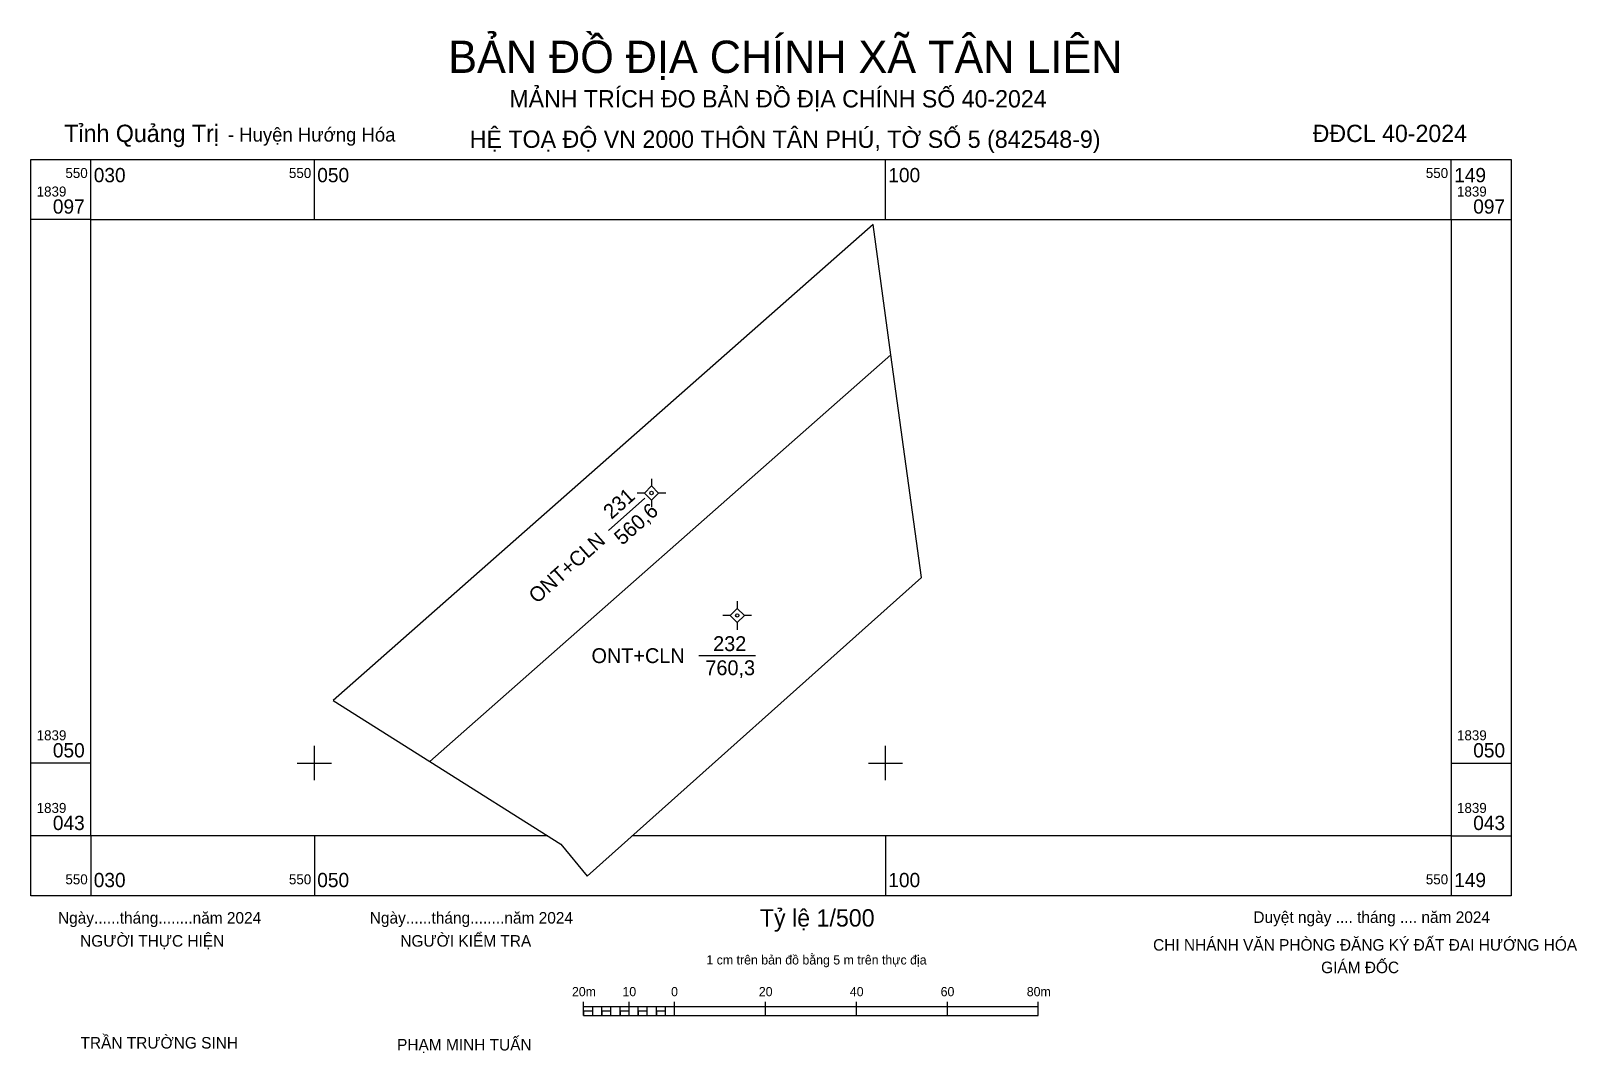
# Model space of a CAD drawing. Extents: x 550025 to 550161, y 1839025 to 1839114.
import ezdxf

# ---------------------------------------------------------------- set-up
doc = ezdxf.new("R2010")
doc.units = 0
for name, color, linetype in [('Level 10', 7, 'Continuous'), ('Level 11', 7, 'Continuous'), ('Level 2', 7, 'Continuous'), ('Level 6', 7, 'Continuous'), ('Level 63', 7, 'Continuous')]:
    doc.layers.add(name, color=color, linetype=linetype)

msp = doc.modelspace()

# ---------------------------------------------------------------- linework, layer by layer
at = {"layer": 'Level 10'}
for points in [[(550103.16, 1839066.25), (550100.48, 1839085.74), (550098.92, 1839097.15), (550051.65, 1839055.48), (550051.65, 1839055.48), (550060.11, 1839050.15), (550071.58, 1839042.91), (550073.87, 1839040.11), (550103.16, 1839066.25)], [(550060.11, 1839050.15), (550060.11, 1839050.15), (550100.48, 1839085.74)]]:
    msp.add_lwpolyline(points, dxfattribs=at)
at = {"layer": 'Level 11'}
for p, q in [((550079.51, 1839074.9), (550079.51, 1839074.28)), ((550078.89, 1839073.65), (550078.26, 1839073.65)), ((550079.51, 1839074.28), (550078.89, 1839073.65)), ((550078.89, 1839073.65), (550079.51, 1839073.03)), ((550080.14, 1839073.65), (550079.51, 1839074.28)), ((550079.51, 1839073.03), (550080.14, 1839073.65)), ((550080.76, 1839073.65), (550080.14, 1839073.65)), ((550079.51, 1839073.03), (550079.51, 1839072.4)), ((550087.02, 1839063.55), (550086.4, 1839062.93)), ((550087.02, 1839064.18), (550087.02, 1839063.55)), ((550087.65, 1839062.93), (550087.02, 1839063.55)), ((550086.4, 1839062.93), (550085.77, 1839062.93)), ((550086.4, 1839062.93), (550087.02, 1839062.3)), ((550087.02, 1839062.3), (550087.65, 1839062.93)), ((550087.02, 1839062.3), (550087.02, 1839061.68)), ((550088.27, 1839062.93), (550087.65, 1839062.93))]:
    msp.add_line(p, q, dxfattribs=at)
for centre in [(550079.51, 1839073.65), (550087.02, 1839062.93)]:
    msp.add_circle(centre, 0.15, dxfattribs=at)
at = {"layer": 'Level 2'}
for p, q in [((550073.57, 1839027.89), (550073.57, 1839029.1)), ((550073.57, 1839028.69), (550113.38, 1839028.69)), ((550074.37, 1839027.89), (550074.37, 1839028.69)), ((550075.16, 1839027.89), (550075.16, 1839028.69)), ((550075.96, 1839027.89), (550075.96, 1839028.69)), ((550076.76, 1839027.89), (550076.76, 1839028.69)), ((550077.55, 1839027.89), (550077.55, 1839029.1)), ((550078.35, 1839027.89), (550078.35, 1839028.69)), ((550079.14, 1839027.89), (550079.14, 1839028.69)), ((550079.94, 1839027.89), (550079.94, 1839028.69)), ((550080.74, 1839027.89), (550080.74, 1839028.69)), ((550081.53, 1839027.89), (550081.53, 1839029.1)), ((550089.49, 1839027.89), (550089.49, 1839029.1)), ((550097.46, 1839027.89), (550097.46, 1839029.1)), ((550105.42, 1839027.89), (550105.42, 1839029.1)), ((550113.38, 1839027.89), (550113.38, 1839029.1)), ((550073.57, 1839027.89), (550113.38, 1839027.89))]:
    msp.add_line(p, q, dxfattribs=at)
for points in [[(550073.57, 1839027.89), (550074.37, 1839027.89), (550074.37, 1839028.29), (550073.57, 1839028.29)], [(550075.16, 1839027.89), (550075.96, 1839027.89), (550075.96, 1839028.29), (550075.16, 1839028.29)], [(550076.76, 1839027.89), (550077.55, 1839027.89), (550077.55, 1839028.29), (550076.76, 1839028.29)], [(550078.35, 1839027.89), (550079.14, 1839027.89), (550079.14, 1839028.29), (550078.35, 1839028.29)], [(550079.94, 1839027.89), (550080.74, 1839027.89), (550080.74, 1839028.29), (550079.94, 1839028.29)]]:
    msp.add_lwpolyline(points, close=True, dxfattribs=at)
at = {"layer": 'Level 6'}
for p, q in [((550075.76, 1839070.37), (550078.93, 1839073.19)), ((550083.67, 1839059.41), (550088.61, 1839059.41))]:
    msp.add_line(p, q, dxfattribs=at)
at = {"layer": 'Level 63'}
for p, q in [((550030.43, 1839097.61), (550030.43, 1839102.86)), ((550050, 1839097.61), (550050, 1839102.86)), ((550100, 1839097.61), (550100, 1839102.86)), ((550149.54, 1839097.61), (550149.54, 1839102.86)), ((550030.43, 1839097.61), (550025.18, 1839097.61)), ((550149.54, 1839097.61), (550154.79, 1839097.61)), ((550050, 1839048.5), (550050, 1839051.5)), ((550100, 1839048.5), (550100, 1839051.5)), ((550030.43, 1839050), (550025.18, 1839050)), ((550048.5, 1839050), (550051.5, 1839050)), ((550098.5, 1839050), (550101.5, 1839050)), ((550149.54, 1839050), (550154.79, 1839050)), ((550030.43, 1839043.64), (550025.18, 1839043.64)), ((550030.43, 1839043.64), (550030.43, 1839038.39)), ((550050, 1839043.64), (550050, 1839038.39)), ((550100, 1839043.64), (550100, 1839038.39)), ((550149.54, 1839043.64), (550149.54, 1839038.39)), ((550149.54, 1839043.64), (550154.79, 1839043.64))]:
    msp.add_line(p, q, dxfattribs=at)
for points in [[(550025.18, 1839102.86), (550154.79, 1839102.86), (550154.79, 1839038.39), (550025.18, 1839038.39), (550025.18, 1839102.86)], [(550070.43, 1839043.64), (550030.43, 1839043.64), (550030.43, 1839097.61)], [(550030.43, 1839097.61), (550149.54, 1839097.61), (550149.54, 1839043.64), (550077.82, 1839043.64)]]:
    msp.add_lwpolyline(points, dxfattribs=at)

# ---------------------------------------------------------------- texts
at = {"layer": 'Level 2'}
for s, height, p in [('BẢN ĐỒ ĐỊA CHÍNH XÃ TÂN LIÊN', 2.827, (550061.72, 1839110.43)), ('MẢNH TRÍCH ĐO BẢN ĐỒ ĐỊA CHÍNH SỐ 40-2024', 1.5143, (550067.07, 1839107.41)), ('Tỉnh Quảng Trị', 1.5185, (550028.1, 1839104.38)), ('- Huyện Hướng Hóa', 1.2116, (550042.43, 1839104.42)), ('HỆ TOẠ ĐỘ VN 2000 THÔN TÂN PHÚ, TỜ SỐ 5 (842548-9)', 1.5185, (550063.6, 1839103.87)), (' ĐĐCL 40-2024', 1.5143, (550136.84, 1839104.38)), ('Ngày......tháng........năm 2024', 1.0099, (550027.55, 1839035.95)), ('Ngày......tháng........năm 2024', 1.0099, (550054.85, 1839035.95)), ('Tỷ lệ 1/500', 1.5189, (550089, 1839035.69)), ('Duyệt ngày .... tháng .... năm 2024', 1.0099, (550132.21, 1839036.01)), ('NGƯỜI THỰC HIỆN', 1.0099, (550029.49, 1839033.93)), ('NGƯỜI KIỂM TRA', 1.0099, (550057.52, 1839033.93)), ('CHI NHÁNH VĂN PHÒNG ĐĂNG KÝ ĐẤT ĐAI HƯỚNG HÓA', 1.0099, (550123.43, 1839033.58)), ('1 cm trên bản đồ bằng 5 m trên thực địa', 0.8078, (550084.32, 1839032.37)), ('GIÁM ĐỐC', 1.01, (550138.14, 1839031.61)), ('20m', 0.808, (550072.55, 1839029.59)), ('10', 0.808, (550076.97, 1839029.59)), ('0', 0.808, (550081.23, 1839029.59)), ('20', 0.808, (550088.91, 1839029.59)), ('40', 0.808, (550096.88, 1839029.59)), ('60', 0.808, (550104.83, 1839029.59)), ('80m', 0.808, (550112.37, 1839029.59)), ('TRẦN TRƯỜNG SINH', 1.0099, (550029.52, 1839025.01)), ('PHẠM MINH TUẤN', 1.0099, (550057.24, 1839024.84))]:
    msp.add_text(s, height=height, dxfattribs=at).set_placement(p)
at = {"layer": 'Level 6'}
for s, p in [('231', (550076.01, 1839071.29)), ('560,6', (550076.96, 1839069.02)), ('ONT+CLN', (550069.48, 1839063.91))]:
    msp.add_text(s, height=1.3, rotation=41.6566, dxfattribs=at).set_placement(p)
for s, p in [('232', (550084.91, 1839059.81)), ('ONT+CLN', (550074.26, 1839058.76)), ('760,3', (550084.23, 1839057.7))]:
    msp.add_text(s, height=1.3, dxfattribs=at).set_placement(p)
at = {"layer": 'Level 63'}
for s, height, p in [('550', 0.875, (550028.2, 1839101.23)), ('030', 1.25, (550030.68, 1839100.86)), ('550', 0.875, (550047.77, 1839101.23)), ('050', 1.25, (550050.25, 1839100.86)), ('100', 1.25, (550100.25, 1839100.86)), ('550', 0.875, (550147.31, 1839101.23)), ('149', 1.25, (550149.79, 1839100.86)), ('1839', 0.875, (550025.68, 1839099.61)), ('1839', 0.875, (550150.04, 1839099.61)), ('097', 1.25, (550027.1, 1839098.11)), ('097', 1.25, (550151.46, 1839098.11)), ('1839', 0.875, (550025.68, 1839052)), ('1839', 0.875, (550150.04, 1839052)), ('050', 1.25, (550027.1, 1839050.5)), ('050', 1.25, (550151.46, 1839050.5)), ('1839', 0.875, (550025.68, 1839045.64)), ('1839', 0.875, (550150.04, 1839045.64)), ('043', 1.25, (550027.1, 1839044.14)), ('043', 1.25, (550151.46, 1839044.14)), ('550', 0.875, (550028.2, 1839039.39)), ('030', 1.25, (550030.68, 1839039.14)), ('550', 0.875, (550047.77, 1839039.39)), ('050', 1.25, (550050.25, 1839039.14)), ('100', 1.25, (550100.25, 1839039.14)), ('550', 0.875, (550147.31, 1839039.39)), ('149', 1.25, (550149.79, 1839039.14))]:
    msp.add_text(s, height=height, dxfattribs=at).set_placement(p)

doc.saveas('drawing.dxf')
